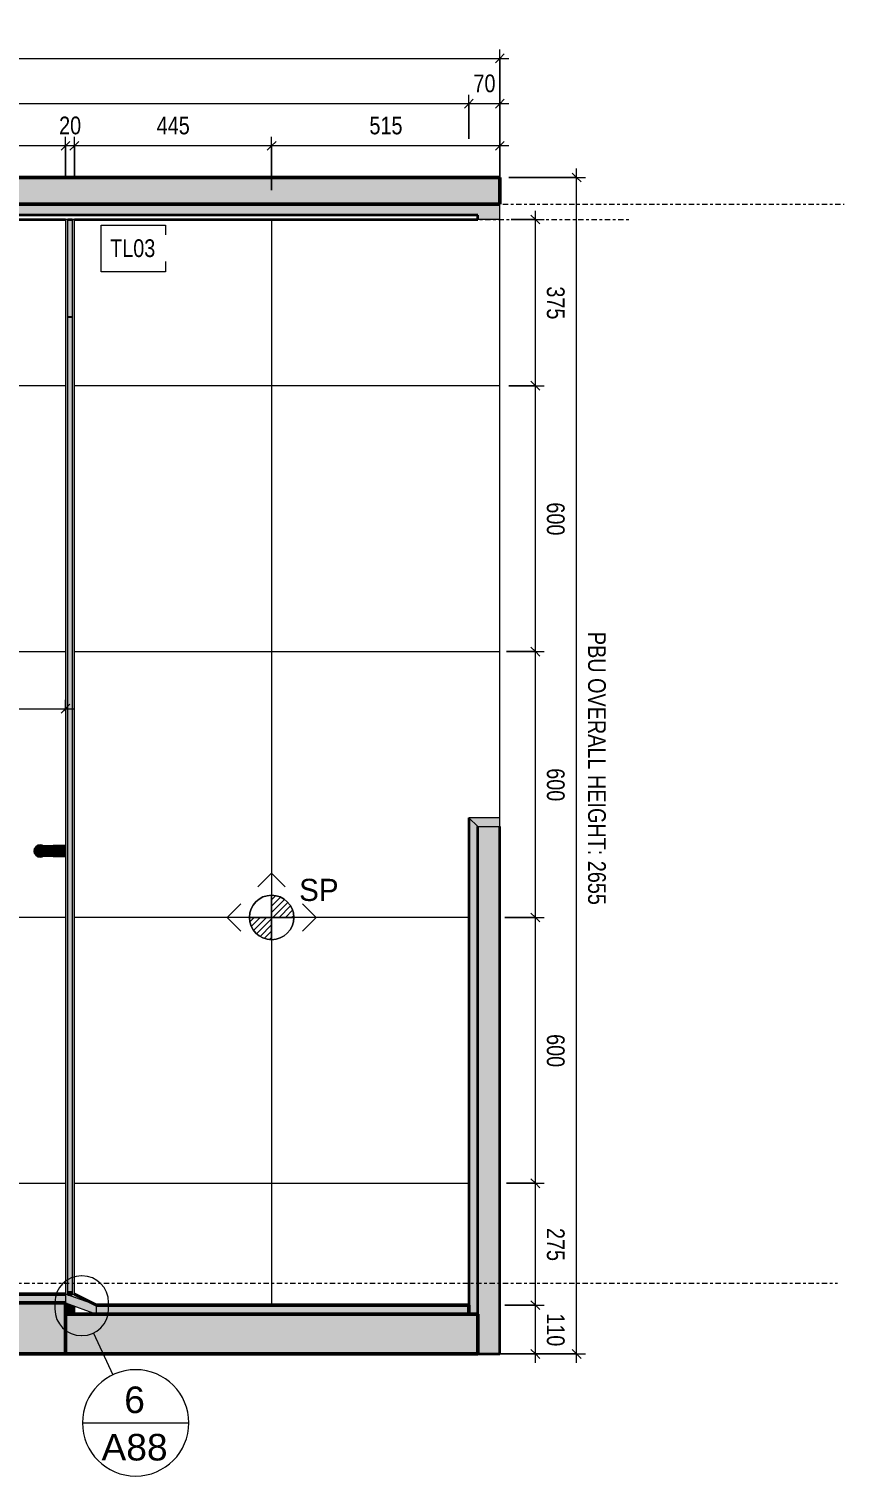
# Model space of a CAD drawing. Header units: millimetres. Extents: x -3813 to 49427, y -492 to 6205.
# Drawn here: x -1063 to 777, y -436 to 2830 of the extents above; entities that cross this region are included whole.
import ezdxf

# ---------------------------------------------------------------- set-up
doc = ezdxf.new("R2010")
doc.units = ezdxf.units.MM
doc.linetypes.add('Centre', pattern=[30, 12, -6, 6, -6])
for name, color, linetype, lineweight in [('A-_ANOT----_A', 7, 'Continuous', 9), ('A-_ANOT----_D', 7, 'Continuous', 9), ('A-_ANOT----_D-20', 7, 'Continuous', 9), ('A-_ANOTSYBL_E', 7, 'Continuous', 9), ('A-_CEIL----_E', 7, 'Continuous', 18), ('A-_DETA----_E', 8, 'Continuous', 18), ('A-_DETA----_ED', 7, 'Continuous', 18), ('A-_DOOR----_E', 7, 'Continuous', 18), ('A-_FLOR----_E', 7, 'Continuous', 18), ('A-_FLORLEVL_E', 7, 'Continuous', 9), ('A-_FLORPATT_E', 7, 'Continuous', 50), ('A-_GENM----_M', 7, 'Continuous', 18), ('A-_WALL----_A', 7, 'Continuous', 9), ('A-_WALL----_E', 1, 'Continuous', 18), ('A-_WALL----_H', 1, 'Continuous', 35)]:
    doc.layers.add(name, color=color, linetype=linetype, lineweight=lineweight)
doc.styles.add('AMGDT', font='AMGDT___.ttf', dxfattribs={"height": 50})
doc.styles.add('Arial_1', font='arial.ttf', dxfattribs={"width": 0.8, "height": 40})
doc.styles.add('Arial_2', font='arial.ttf', dxfattribs={"height": 60})
doc.dimstyles.new('BSS_Diagonal_2_0mm_Arial_Right', dxfattribs={"dimscale": 304.8, "dimtxt": 40.810376, "dimasz": 0.065617, "dimexe": 0.065617, "dimexo": 0.065617, "dimgap": 0.045932, "dimtad": 1, "dimdec": 0, "dimzin": 0, "dimdsep": 46, "dimtxsty": 'Arial_1', "dimblk1": 'OBLIQUE', "dimblk2": 'OBLIQUE', "dimsah": 1, "dimcen": 0.09, "dimdle": 0.065617, "dimazin": 0, "dimtfac": 1, "dimtdec": 4, "dimtix": 1, "dimtmove": 0, "dimatfit": 3, "dimfxl": 1, "dimtvp": 1, "dimtolj": 1, "dimtzin": 0, "dimarcsym": 2})
pattern_1 = [(45, (-1464.525, 0), (-7.07107, 7.07107), [])]

# ---------------------------------------------------------------- blocks, each defined once
blk = doc.blocks.new('BSS_Shower Door Hand Rail - BSS_Shower Door Hand Rail-1428563-ELEVATION A')
at = {"layer": 'A-_GENM----_M'}
for points in [[(-1037.5, 962.5), (-1028.7, 966.2), (-1025, 975), (-1028.7, 983.8), (-1037.5, 987.5), (-1046.3, 983.8), (-1050, 975), (-1046.3, 966.2)], [(-1014.2, 975), (-1007.5, 975), (-1007.5, 987.5), (-1015.4, 987.3), (-1028.2, 987.4), (-1033.3, 987.2), (-1034.6, 987.5), (-1036.8, 987.2), (-1032.1, 986.2), (-1030.8, 985.5), (-1028.7, 983.8), (-1028.4, 983.1), (-1026.7, 981.3), (-1025.4, 978.2), (-1025, 975), (-1015.4, 975)], [(-980, 975), (-980, 987.5), (-1007.5, 987.3), (-1007.5, 975), (-980, 975)], [(-1007.5, 962.5), (-1007.5, 975), (-1025, 975), (-1025.5, 971.7), (-1026.7, 968.8), (-1028.7, 966.2), (-1031.3, 964.2), (-1037.3, 962.6), (-1031.7, 962.6), (-1023.4, 962.5), (-1008.7, 962.6)], [(-1004.4, 962.5), (-980, 962.5), (-980, 975), (-1007.5, 975), (-1007.5, 962.5)]]:
    blk.add_hatch(color=256, dxfattribs=at).paths.add_polyline_path(points)
for p, q in [((-980, 987.5), (-1007.5, 987.5)), ((-1007.5, 962.5), (-980, 962.5))]:
    blk.add_line(p, q, dxfattribs=at)
at = {"layer": 'A-_GENM----_M', "flags": 128}
for points in [[(-1050, 975), (-1050, 975.5), (-1050, 976), (-1049.9, 976.5), (-1049.8, 977), (-1049.8, 977.5), (-1049.6, 978), (-1049.5, 978.5), (-1049.4, 978.9), (-1049.2, 979.4), (-1049, 979.9), (-1048.8, 980.3), (-1048.6, 980.8), (-1048.3, 981.2), (-1048.1, 981.6), (-1047.8, 982.1), (-1047.5, 982.5), (-1047.2, 982.9), (-1046.9, 983.2), (-1046.6, 983.6), (-1046.2, 984), (-1045.8, 984.3), (-1045.5, 984.6), (-1045.1, 984.9), (-1044.7, 985.2), (-1044.3, 985.5), (-1043.8, 985.8), (-1043.4, 986), (-1042.9, 986.3), (-1042.5, 986.5), (-1042, 986.7), (-1041.6, 986.8), (-1041.1, 987), (-1040.6, 987.1), (-1040.1, 987.2), (-1039.6, 987.3), (-1039.1, 987.4), (-1038.6, 987.4), (-1038.1, 987.5), (-1037.6, 987.5), (-1037.5, 987.5)], [(-1037.5, 987.5), (-1037.4, 987.5), (-1037.3, 987.5), (-1037.1, 987.5), (-1036.9, 987.5), (-1036.6, 987.5), (-1036.3, 987.5), (-1036, 987.5), (-1035.6, 987.5), (-1035.1, 987.5), (-1034.6, 987.5), (-1034.1, 987.5), (-1033.5, 987.5), (-1032.9, 987.5), (-1032.3, 987.5), (-1031.6, 987.5), (-1030.8, 987.5), (-1030.1, 987.5), (-1029.2, 987.5), (-1028.4, 987.5), (-1027.5, 987.5), (-1026.6, 987.5), (-1025.7, 987.5), (-1024.7, 987.5), (-1023.7, 987.5), (-1022.7, 987.5), (-1021.6, 987.5), (-1020.6, 987.5), (-1019.5, 987.5), (-1018.4, 987.5), (-1017.2, 987.5), (-1016.1, 987.5), (-1014.9, 987.5), (-1013.8, 987.5), (-1012.6, 987.5), (-1011.4, 987.5), (-1010.2, 987.5), (-1009, 987.5), (-1007.8, 987.5), (-1007.5, 987.5)], [(-1037.5, 962.5), (-1038, 962.5), (-1038.5, 962.5), (-1039, 962.6), (-1039.5, 962.7), (-1040, 962.7), (-1040.5, 962.9), (-1041, 963), (-1041.4, 963.1), (-1041.9, 963.3), (-1042.4, 963.5), (-1042.8, 963.7), (-1043.3, 963.9), (-1043.7, 964.2), (-1044.1, 964.4), (-1044.6, 964.7), (-1045, 965), (-1045.4, 965.3), (-1045.7, 965.6), (-1046.1, 965.9), (-1046.5, 966.3), (-1046.8, 966.7), (-1047.1, 967), (-1047.4, 967.4), (-1047.7, 967.8), (-1048, 968.2), (-1048.3, 968.7), (-1048.5, 969.1), (-1048.8, 969.6), (-1049, 970), (-1049.2, 970.5), (-1049.3, 970.9), (-1049.5, 971.4), (-1049.6, 971.9), (-1049.7, 972.4), (-1049.8, 972.9), (-1049.9, 973.4), (-1049.9, 973.9), (-1050, 974.4), (-1050, 974.9), (-1050, 975)], [(-1007.5, 962.5), (-1008.7, 962.5), (-1009.9, 962.5), (-1011.1, 962.5), (-1012.3, 962.5), (-1013.5, 962.5), (-1014.6, 962.5), (-1015.8, 962.5), (-1016.9, 962.5), (-1018.1, 962.5), (-1019.2, 962.5), (-1020.3, 962.5), (-1021.4, 962.5), (-1022.4, 962.5), (-1023.4, 962.5), (-1024.4, 962.5), (-1025.4, 962.5), (-1026.4, 962.5), (-1027.3, 962.5), (-1028.2, 962.5), (-1029, 962.5), (-1029.8, 962.5), (-1030.6, 962.5), (-1031.4, 962.5), (-1032.1, 962.5), (-1032.7, 962.5), (-1033.4, 962.5), (-1034, 962.5), (-1034.5, 962.5), (-1035, 962.5), (-1035.5, 962.5), (-1035.9, 962.5), (-1036.2, 962.5), (-1036.6, 962.5), (-1036.8, 962.5), (-1037.1, 962.5), (-1037.2, 962.5), (-1037.4, 962.5), (-1037.5, 962.5), (-1037.5, 962.5)]]:
    blk.add_lwpolyline(points, dxfattribs=at)
at = {"layer": 'A-_GENM----_M', "lineweight": 35}
for start, end in [(0, 180), (180, 360)]:
    blk.add_arc((-1037.5, 975), 12.5, start, end, dxfattribs=at)
blk = doc.blocks.new('BSS_Shower Glass Door - 650_2200-1428577-ELEVATION A')
at = {"layer": 'A-_DOOR----_E'}
blk.add_hatch(color=256, dxfattribs=at).paths.add_polyline_path([(-965, -20), (-965, 2180), (-975, 2180), (-975, -20)])
at = {"layer": 'A-_DOOR----_E', "lineweight": 25}
for p, q in [((-965, 2180), (-975, 2180)), ((-975, -20), (-965, -20))]:
    blk.add_line(p, q, dxfattribs=at)
blk = doc.blocks.new('BSS_Tile Setting Out Point - BSS_Tile Setting Out Point-V1-ELEVATION A')
at = {"layer": 'A-_ANOT----_A'}
h = blk.add_hatch(dxfattribs=at)
h.set_pattern_fill('FP_18', color=170, style=0, pattern_type=2)
h.set_pattern_definition(pattern_1)
edge = h.paths.add_edge_path()
edge.add_line((-515, 825), (-515, 875.164994))
edge.add_arc((-515, 825), 50.164994, 0, 90, ccw=False)
edge.add_line((-464.835006, 825), (-515, 825))
h = blk.add_hatch(dxfattribs=at)
h.set_pattern_fill('FP_18', color=170, style=0, pattern_type=2)
h.set_pattern_definition(pattern_1)
edge = h.paths.add_edge_path()
edge.add_line((-515, 825), (-515, 774.835006))
edge.add_arc((-515, 825), 50.164994, 180, 270, ccw=False)
edge.add_line((-565.164994, 825), (-515, 825))
at = {"layer": 'A-_ANOT----_A', "color": 170}
for p, q in [((-545.918747, 894.38179), (-515, 925.300537)), ((-484.081253, 894.38179), (-515, 925.300537)), ((-584.38179, 855.918747), (-615.300537, 825)), ((-515, 875.164994), (-515, 825)), ((-515, 825), (-515, 875.164994)), ((-445.61821, 855.918747), (-414.699463, 825)), ((-584.38179, 794.081253), (-615.300537, 825)), ((-515, 825), (-565.164994, 825)), ((-565.164994, 825), (-515, 825)), ((-515, 774.835006), (-515, 825)), ((-515, 825), (-464.835006, 825)), ((-515, 825), (-515, 774.835006)), ((-464.835006, 825), (-515, 825)), ((-445.61821, 794.081253), (-414.699463, 825))]:
    blk.add_line(p, q, dxfattribs=at)
blk.add_circle((-515, 825), 50.164994, dxfattribs=at)
for start, end in [(90, 180), (0, 90), (180, 270), (270, 360)]:
    blk.add_arc((-515, 825), 50.164994, start, end, dxfattribs=at)
at = {"layer": 'A-_ANOT----_A', "color": 5, "insert": (-452.90249, 912.171012), "char_height": 50, "width": 120.253125, "attachment_point": 1, "style": 'AMGDT'}
blk.add_mtext('SP', dxfattribs=at)
blk = doc.blocks.new('DIMBLOCK1-ELEVATION A')
at = {"layer": 'A-_ANOT----_D-20'}
for p, q in [((-515, 2466.323162), (-515, 2586.413469)), ((0, 2515), (0, 2586.413469)), ((20, 2566.413469), (-515, 2566.413469)), ((-515, 2566.413469), (-515, 2466.323162)), ((0, 2566.413469), (0, 2515))]:
    blk.add_line(p, q, dxfattribs=at)
at = {"layer": 'A-_ANOT----_D-20', "lineweight": 18}
for p, q in [((-515, 2566.413469), (-525, 2556.413469)), ((-515, 2566.413469), (-505, 2576.413469)), ((0, 2566.413469), (-10, 2556.413469)), ((0, 2566.413469), (10, 2576.413469))]:
    blk.add_line(p, q, dxfattribs=at)
at = {"layer": 'A-_ANOT----_D-20', "color": 0, "insert": (-294.229338, 2632.342655), "char_height": 40, "width": 88.150412, "attachment_point": 1, "line_spacing_factor": 0.941778, "style": 'Arial_1'}
blk.add_mtext('515', dxfattribs=at)
blk = doc.blocks.new('_Oblique')
at = {"color": 0, "linetype": 'ByBlock', "lineweight": -2}
blk.add_line((-0.5, -0.5), (0.5, 0.5), dxfattribs=at)
blk = doc.blocks.new('DIMBLOCK2-ELEVATION A')
at = {"layer": 'A-_ANOT----_D-20'}
for p, q in [((-959.999043, 2499.750815), (-959.999043, 2586.413469)), ((-515, 2466.323162), (-515, 2586.413469)), ((-515, 2566.413469), (-959.999043, 2566.413469)), ((-959.999043, 2566.413469), (-959.999043, 2499.750815)), ((-515, 2566.413469), (-515, 2466.323162))]:
    blk.add_line(p, q, dxfattribs=at)
at = {"layer": 'A-_ANOT----_D-20', "lineweight": 18}
for p, q in [((-959.999043, 2566.413469), (-969.999043, 2556.413469)), ((-959.999043, 2566.413469), (-949.999043, 2576.413469)), ((-515, 2566.413469), (-525, 2556.413469)), ((-515, 2566.413469), (-505, 2576.413469))]:
    blk.add_line(p, q, dxfattribs=at)
at = {"layer": 'A-_ANOT----_D-20', "color": 0, "insert": (-774.22886, 2632.342655), "char_height": 40, "width": 88.150412, "attachment_point": 1, "line_spacing_factor": 0.941778, "style": 'Arial_1'}
blk.add_mtext('445', dxfattribs=at)
blk = doc.blocks.new('DIMBLOCK3-ELEVATION A')
at = {"layer": 'A-_ANOT----_D-20'}
for p, q in [((-980.000957, 2499.750815), (-980.000957, 2586.413469)), ((-959.999043, 2499.750815), (-959.999043, 2586.413469)), ((-959.999043, 2566.413469), (-980.000957, 2566.413469)), ((-980.000957, 2566.413469), (-980.000957, 2499.750815)), ((-959.999043, 2566.413469), (-959.999043, 2499.750815))]:
    blk.add_line(p, q, dxfattribs=at)
at = {"layer": 'A-_ANOT----_D-20', "lineweight": 18}
for p, q in [((-980.000957, 2566.413469), (-990.000957, 2556.413469)), ((-980.000957, 2566.413469), (-970.000957, 2576.413469)), ((-959.999043, 2566.413469), (-969.999043, 2556.413469)), ((-959.999043, 2566.413469), (-949.999043, 2576.413469))]:
    blk.add_line(p, q, dxfattribs=at)
at = {"layer": 'A-_ANOT----_D-20', "color": 0, "insert": (-994.486226, 2632.342655), "char_height": 40, "width": 58.766941, "attachment_point": 1, "line_spacing_factor": 0.941778, "style": 'Arial_1'}
blk.add_mtext('20', dxfattribs=at)
blk = doc.blocks.new('DIMBLOCK4-ELEVATION A')
at = {"layer": 'A-_ANOT----_D-20'}
for p, q in [((-1480.000957, 2481.628457), (-1480.000957, 2586.413469)), ((-980.000957, 2499.750815), (-980.000957, 2586.413469)), ((-980.000957, 2566.413469), (-1480.000957, 2566.413469)), ((-1480.000957, 2566.413469), (-1480.000957, 2481.628457)), ((-980.000957, 2566.413469), (-980.000957, 2499.750815))]:
    blk.add_line(p, q, dxfattribs=at)
at = {"layer": 'A-_ANOT----_D-20', "lineweight": 18}
for p, q in [((-1480.000957, 2566.413469), (-1490.000957, 2556.413469)), ((-1480.000957, 2566.413469), (-1470.000957, 2576.413469)), ((-980.000957, 2566.413469), (-990.000957, 2556.413469)), ((-980.000957, 2566.413469), (-970.000957, 2576.413469))]:
    blk.add_line(p, q, dxfattribs=at)
at = {"layer": 'A-_ANOT----_D-20', "color": 0, "insert": (-1266.730295, 2632.342655), "char_height": 40, "width": 88.150412, "attachment_point": 1, "line_spacing_factor": 0.941778, "style": 'Arial_1'}
blk.add_mtext('500', dxfattribs=at)
blk = doc.blocks.new('DIMBLOCK9-ELEVATION A')
at = {"layer": 'A-_ANOT----_D-20'}
for p, q in [((-1390.000478, 1220), (-1390.000478, 1316.090057)), ((-980.000957, 1290.232192), (-980.000957, 1316.090057)), ((-1390.000478, 1296.090057), (-960.000957, 1296.090057)), ((-1390.000478, 1296.090057), (-1390.000478, 1220)), ((-980.000957, 1296.090057), (-980.000957, 1290.232192))]:
    blk.add_line(p, q, dxfattribs=at)
at = {"layer": 'A-_ANOT----_D-20', "lineweight": 18}
for p, q in [((-1390.000478, 1296.090057), (-1400.000478, 1286.090057)), ((-1390.000478, 1296.090057), (-1380.000478, 1306.090057)), ((-980.000957, 1296.090057), (-990.000957, 1286.090057)), ((-980.000957, 1296.090057), (-970.000957, 1306.090057))]:
    blk.add_line(p, q, dxfattribs=at)
at = {"layer": 'A-_ANOT----_D-20', "color": 0, "insert": (-1221.730056, 1362.019244), "char_height": 40, "width": 88.150412, "attachment_point": 1, "line_spacing_factor": 0.941778, "style": 'Arial_1'}
blk.add_mtext('410', dxfattribs=at)
blk = doc.blocks.new('DIMBLOCK10-ELEVATION A')
at = {"layer": 'A-_ANOT----_D-20'}
for p, q in [((-70, 2581.894258), (-70, 2681.378486)), ((0, 2516.628457), (0, 2681.378486)), ((20, 2661.378486), (-70, 2661.378486)), ((-70, 2661.378486), (-70, 2581.894258)), ((0, 2661.378486), (0, 2516.628457))]:
    blk.add_line(p, q, dxfattribs=at)
at = {"layer": 'A-_ANOT----_D-20', "lineweight": 18}
for p, q in [((-70, 2661.378486), (-80, 2651.378486)), ((-70, 2661.378486), (-60, 2671.378486)), ((0, 2661.378486), (-10, 2651.378486)), ((0, 2661.378486), (10, 2671.378486))]:
    blk.add_line(p, q, dxfattribs=at)
at = {"layer": 'A-_ANOT----_D-20', "color": 0, "insert": (-59.486226, 2727.307673), "char_height": 40, "width": 58.766941, "attachment_point": 1, "line_spacing_factor": 0.941778, "style": 'Arial_1'}
blk.add_mtext('70', dxfattribs=at)
blk = doc.blocks.new('DIMBLOCK11-ELEVATION A')
at = {"layer": 'A-_ANOT----_D-20'}
for p, q in [((-2830, 2572.147167), (-2830, 2681.378486)), ((-70, 2581.894258), (-70, 2681.378486)), ((-70, 2661.378486), (-2830, 2661.378486)), ((-2830, 2661.378486), (-2830, 2572.147167)), ((-70, 2661.378486), (-70, 2581.894258))]:
    blk.add_line(p, q, dxfattribs=at)
at = {"layer": 'A-_ANOT----_D-20', "lineweight": 18}
for p, q in [((-2830, 2661.378486), (-2840, 2651.378486)), ((-2830, 2661.378486), (-2820, 2671.378486)), ((-70, 2661.378486), (-80, 2651.378486)), ((-70, 2661.378486), (-60, 2671.378486))]:
    blk.add_line(p, q, dxfattribs=at)
at = {"layer": 'A-_ANOT----_D-20', "color": 0, "insert": (-1619.206097, 2727.307673), "char_height": 40, "width": 406.094634, "attachment_point": 1, "line_spacing_factor": 0.941778, "style": 'Arial_1'}
blk.add_mtext('INTERNAL: 2760', dxfattribs=at)
blk = doc.blocks.new('DIMBLOCK13-ELEVATION A')
at = {"layer": 'A-_ANOT----_D-20'}
for p, q in [((-2900, 2516.628457), (-2900, 2783.622822)), ((0, 2493.600043), (0, 2783.622822)), ((-2920, 2763.622822), (20, 2763.622822)), ((-2900, 2763.622822), (-2900, 2516.628457)), ((0, 2763.622822), (0, 2493.600043))]:
    blk.add_line(p, q, dxfattribs=at)
at = {"layer": 'A-_ANOT----_D-20', "lineweight": 18}
for p, q in [((-2900, 2763.622822), (-2910, 2753.622822)), ((-2900, 2763.622822), (-2890, 2773.622822)), ((0, 2763.622822), (-10, 2753.622822)), ((0, 2763.622822), (10, 2773.622822))]:
    blk.add_line(p, q, dxfattribs=at)
at = {"layer": 'A-_ANOT----_D-20', "color": 0, "insert": (-1627.054247, 2829.552008), "char_height": 40, "width": 424.930192, "attachment_point": 1, "line_spacing_factor": 0.941778, "style": 'Arial_1'}
blk.add_mtext('EXTERNAL: 2900', dxfattribs=at)
blk = doc.blocks.new('DIMBLOCK23-ELEVATION A')
at = {"layer": 'A-_ANOT----_D-20'}
for p, q in [((11.628457, -50), (100.247646, -50)), ((80.247646, -50), (11.628457, -50)), ((80.247646, -180), (80.247646, -50)), ((8.600043, -160), (100.247646, -160)), ((80.247646, -160), (8.600043, -160))]:
    blk.add_line(p, q, dxfattribs=at)
at = {"layer": 'A-_ANOT----_D-20', "lineweight": 18}
for p, q in [((80.247646, -50), (70.247646, -40)), ((80.247646, -50), (90.247646, -60)), ((80.247646, -160), (70.247646, -150)), ((80.247646, -160), (90.247646, -170))]:
    blk.add_line(p, q, dxfattribs=at)
at = {"layer": 'A-_ANOT----_D-20', "color": 0, "insert": (146.176833, -68.270662), "char_height": 40, "width": 88.150412, "attachment_point": 1, "rotation": 270, "line_spacing_factor": 0.941778, "style": 'Arial_1'}
blk.add_mtext('110', dxfattribs=at)
blk = doc.blocks.new('DIMBLOCK24-ELEVATION A')
at = {"layer": 'A-_ANOT----_D-20', "lineweight": 18}
for p, q in [((80.247646, 225), (70.247646, 235)), ((80.247646, 225), (90.247646, 215)), ((80.247646, -50), (70.247646, -40)), ((80.247646, -50), (90.247646, -60))]:
    blk.add_line(p, q, dxfattribs=at)
at = {"layer": 'A-_ANOT----_D-20'}
for p, q in [((15.24, 225), (100.247646, 225)), ((80.247646, 225), (15.24, 225)), ((80.247646, -50), (80.247646, 225)), ((11.628457, -50), (100.247646, -50)), ((80.247646, -50), (11.628457, -50))]:
    blk.add_line(p, q, dxfattribs=at)
at = {"layer": 'A-_ANOT----_D-20', "color": 0, "insert": (146.176833, 124.229338), "char_height": 40, "width": 88.150412, "attachment_point": 1, "rotation": 270, "line_spacing_factor": 0.941778, "style": 'Arial_1'}
blk.add_mtext('275', dxfattribs=at)
blk = doc.blocks.new('DIMBLOCK25-ELEVATION A')
at = {"layer": 'A-_ANOT----_D-20'}
for p, q in [((11.628457, 825), (100.247646, 825)), ((80.247646, 825), (11.628457, 825)), ((80.247646, 225), (80.247646, 825)), ((15.24, 225), (100.247646, 225)), ((80.247646, 225), (15.24, 225))]:
    blk.add_line(p, q, dxfattribs=at)
at = {"layer": 'A-_ANOT----_D-20', "lineweight": 18}
for p, q in [((80.247646, 825), (70.247646, 835)), ((80.247646, 825), (90.247646, 815)), ((80.247646, 225), (70.247646, 235)), ((80.247646, 225), (90.247646, 215))]:
    blk.add_line(p, q, dxfattribs=at)
at = {"layer": 'A-_ANOT----_D-20', "color": 0, "insert": (146.176833, 561.729338), "char_height": 40, "width": 88.150412, "attachment_point": 1, "rotation": 270, "line_spacing_factor": 0.941778, "style": 'Arial_1'}
blk.add_mtext('600', dxfattribs=at)
blk = doc.blocks.new('DIMBLOCK26-ELEVATION A')
at = {"layer": 'A-_ANOT----_D-20'}
for p, q in [((15.24, 1425), (100.247646, 1425)), ((80.247646, 1425), (15.24, 1425)), ((80.247646, 825), (80.247646, 1425)), ((11.628457, 825), (100.247646, 825)), ((80.247646, 825), (11.628457, 825))]:
    blk.add_line(p, q, dxfattribs=at)
at = {"layer": 'A-_ANOT----_D-20', "lineweight": 18}
for p, q in [((80.247646, 1425), (70.247646, 1435)), ((80.247646, 1425), (90.247646, 1415)), ((80.247646, 825), (70.247646, 835)), ((80.247646, 825), (90.247646, 815))]:
    blk.add_line(p, q, dxfattribs=at)
at = {"layer": 'A-_ANOT----_D-20', "color": 0, "insert": (146.176833, 1161.729338), "char_height": 40, "width": 88.150412, "attachment_point": 1, "rotation": 270, "line_spacing_factor": 0.941778, "style": 'Arial_1'}
blk.add_mtext('600', dxfattribs=at)
blk = doc.blocks.new('DIMBLOCK27-ELEVATION A')
at = {"layer": 'A-_ANOT----_D-20'}
for p, q in [((20, 2025), (100.247646, 2025)), ((80.247646, 2025), (20, 2025)), ((80.247646, 1425), (80.247646, 2025)), ((15.24, 1425), (100.247646, 1425)), ((80.247646, 1425), (15.24, 1425))]:
    blk.add_line(p, q, dxfattribs=at)
at = {"layer": 'A-_ANOT----_D-20', "lineweight": 18}
for p, q in [((80.247646, 2025), (70.247646, 2035)), ((80.247646, 2025), (90.247646, 2015)), ((80.247646, 1425), (70.247646, 1435)), ((80.247646, 1425), (90.247646, 1415))]:
    blk.add_line(p, q, dxfattribs=at)
at = {"layer": 'A-_ANOT----_D-20', "color": 0, "insert": (146.176833, 1761.729338), "char_height": 40, "width": 88.150412, "attachment_point": 1, "rotation": 270, "line_spacing_factor": 0.941778, "style": 'Arial_1'}
blk.add_mtext('600', dxfattribs=at)
blk = doc.blocks.new('DIMBLOCK28-ELEVATION A')
at = {"layer": 'A-_ANOT----_D-20'}
for p, q in [((80.247646, 2025), (80.247646, 2420)), ((25.24, 2400), (100.247646, 2400)), ((80.247646, 2400), (25.24, 2400)), ((20, 2025), (100.247646, 2025)), ((80.247646, 2025), (20, 2025))]:
    blk.add_line(p, q, dxfattribs=at)
at = {"layer": 'A-_ANOT----_D-20', "lineweight": 18}
for p, q in [((80.247646, 2400), (70.247646, 2410)), ((80.247646, 2400), (90.247646, 2390)), ((80.247646, 2025), (70.247646, 2035)), ((80.247646, 2025), (90.247646, 2015))]:
    blk.add_line(p, q, dxfattribs=at)
at = {"layer": 'A-_ANOT----_D-20', "color": 0, "insert": (146.176833, 2249.229338), "char_height": 40, "width": 88.150412, "attachment_point": 1, "rotation": 270, "line_spacing_factor": 0.941778, "style": 'Arial_1'}
blk.add_mtext('375', dxfattribs=at)
blk = doc.blocks.new('DIMBLOCK29-ELEVATION A')
at = {"layer": 'A-_ANOT----_D-20'}
for p, q in [((173.20283, -180), (173.20283, 2515)), ((20, 2495), (193.20283, 2495)), ((173.20283, 2495), (20, 2495)), ((-30, -160), (193.20283, -160)), ((173.20283, -160), (-30, -160))]:
    blk.add_line(p, q, dxfattribs=at)
at = {"layer": 'A-_ANOT----_D-20', "lineweight": 18}
for p, q in [((173.20283, 2495), (163.20283, 2505)), ((173.20283, 2495), (183.20283, 2485)), ((173.20283, -160), (163.20283, -150)), ((173.20283, -160), (183.20283, -170))]:
    blk.add_line(p, q, dxfattribs=at)
at = {"layer": 'A-_ANOT----_D-20', "color": 0, "insert": (239.132017, 1469.496782), "char_height": 40, "width": 724.792278, "attachment_point": 1, "rotation": 270, "line_spacing_factor": 0.941778, "style": 'Arial_1'}
blk.add_mtext('PBU OVERALL HEIGHT: 2655', dxfattribs=at)
blk = doc.blocks.new('Drafting View - Callout Head - Circle-1141-ELEVATION A')
at = {"layer": 'A-_ANOTSYBL_E'}
blk.add_line((-941.756338, -315.63183), (-701.756338, -315.63183), dxfattribs=at)
for start, end in [(360, 180), (180, 360)]:
    blk.add_arc((-821.756338, -315.63183), 120, start, end, dxfattribs=at)

msp = doc.modelspace()

# ---------------------------------------------------------------- hatches: boundary and pattern name
at = {"layer": 'A-_DETA----_ED'}
h = msp.add_hatch(color=5, dxfattribs=at)
h.paths.add_polyline_path([(-980, -25), (-975, -25), (-975, 2400), (-980, 2400), (-980, -20)])
h.paths.add_polyline_path([(-965, -25), (-960, -25), (-960, 2400), (-965, 2400), (-965, -20)])
for points in [[(-50, 1030), (0, 1030), (0, 1050), (-70, 1050)], [(-910, -70), (-910, -50), (-980, -25), (-980, -45), (-948.9, -56.1)]]:
    msp.add_hatch(color=9, dxfattribs=at).paths.add_polyline_path(points)
at = {"layer": 'A-_FLOR----_E'}
msp.add_hatch(color=256, dxfattribs=at).paths.add_polyline_path([(-965, -70), (-960, -70), (-960, -52.1), (-980, -45), (-980, -70), (-975, -70)])
at = {"layer": 'A-_FLORPATT_E', "lineweight": 18}
h = msp.add_hatch(color=256, dxfattribs=at)
h.paths.add_polyline_path([(-980, 2435), (0, 2435), (0, 2495), (-1270, 2495), (-1270, 2435)])
h.paths.add_polyline_path([(-2850, 2435), (-2470, 2435), (-2470, 2495), (-2900, 2495), (-2900, 2435)])
for points in [[(-980, -45), (-980, -25), (-2830, -25), (-2830, -45), (-1400.9, -45)], [(-910, -50), (-960, -25), (-980, -25), (-924, -45)], [(-1400.9, -160), (-980, -160), (-980, -45), (-2850, -45), (-2850, -160), (-2246.8, -160)], [(-70, -70), (-70, -50), (-910, -50), (-910, -70), (-555, -70)], [(-70, -160), (-50, -160), (-50, -70), (-980, -70), (-980, -160), (-555, -160)]]:
    msp.add_hatch(color=256, dxfattribs=at).paths.add_polyline_path(points)
at = {"layer": 'A-_WALL----_E'}
h = msp.add_hatch(color=256, dxfattribs=at)
h.paths.add_polyline_path([(-960, -25), (-960, -25), (-960, -20)])
h.paths.add_polyline_path([(-980, -25), (-980, -25), (-980, 458.7)])
h.paths.add_polyline_path([(-538, 2410), (-50, 2410), (-50, 2435), (-1909.8, 2435), (-1909.8, 2415), (-1864.8, 2415), (-1864.8, 2410), (-539.5, 2410)])
h.paths.add_polyline_path([(-2524.8, 2410), (-2524.8, 2415), (-2480, 2415), (-2480, 2435), (-2850, 2435), (-2850, 2410), (-2669.7, 2410)])
msp.add_hatch(color=256, dxfattribs=at).paths.add_polyline_path([(0, 2400), (0, 2435), (-50, 2435), (-50, 2400)])
h = msp.add_hatch(color=256, dxfattribs=at)
h.paths.add_polyline_path([(-975, -25), (-965, -25), (-965, -20), (-975, -20)])
h.paths.add_polyline_path([(-965, 2180), (-965, 2400), (-975, 2400), (-975, 2180)])
at = {"layer": 'A-_WALL----_H', "lineweight": 18}
h = msp.add_hatch(dxfattribs=at)
h.set_pattern_fill('FP_1', color=256, style=0, pattern_type=2)
h.set_pattern_definition([(0, (-880, 225), (0, 600), []), (90, (-880, 225), (-600, 4e-14), [])])
h.paths.add_polyline_path([(-1400.9, -25), (-980, -25), (-980, 962.5), (-1008.7, 962.6), (-1010.7, 962.8), (-1025, 962.5), (-1037.7, 962.6), (-1046.3, 966.2), (-1050, 975), (-1046.3, 983.8), (-1037.3, 987.4), (-1034.4, 987.5), (-1033.3, 987.2), (-1020.8, 987.5), (-1010.7, 987.3), (-1004.4, 987.5), (-980, 987.5), (-980, 2400), (-1800, 2400), (-1800, 0), (-1750, 0), (-1750, -25)])
h.paths.add_polyline_path([(-2829.4, 0), (-2800, 0), (-2800, 2400), (-2830, 2400), (-2830, 0)])
h.paths.add_polyline_path([(-1036.9, 962.8), (-1030.8, 964.5), (-1028.7, 966.2), (-1035.9, 963.2)])
h.paths.add_polyline_path([(-1025, 975), (-1025.7, 978.9), (-1026.8, 981.4), (-1028.2, 982.8), (-1025.2, 975.4)])
h.paths.add_polyline_path([(-1028.7, 966.2), (-1026.7, 968.8), (-1025.4, 971.9), (-1025.1, 974.7), (-1028.6, 966.4)])
h.paths.add_polyline_path([(-1029.2, 984.1), (-1030.8, 985.5), (-1032.1, 986.2), (-1033.3, 986.6), (-1036.6, 987.1), (-1030.8, 984.7)])
h.paths.add_polyline_path([(-1680, 1150), (-1687.1, 1151.1), (-1692.8, 1153.6), (-1697.7, 1157.3), (-1701.7, 1162.5), (-1704.1, 1168.5), (-1705, 1175), (-1704.1, 1181.5), (-1701.7, 1187.5), (-1697.7, 1192.7), (-1692.5, 1196.7), (-1686.5, 1199.1), (-1680, 1200), (-1673.5, 1199.1), (-1667.5, 1196.7), (-1662.3, 1192.7), (-1658.3, 1187.5), (-1657.3, 1185), (-1122.7, 1185), (-1121.7, 1187.5), (-1117.7, 1192.7), (-1112.5, 1196.7), (-1106.5, 1199.1), (-1100, 1200), (-1092.9, 1198.9), (-1087.5, 1196.7), (-1082.3, 1192.7), (-1078.3, 1187.5), (-1075.9, 1181.5), (-1075, 1175), (-1075.9, 1168.5), (-1078.3, 1162.5), (-1082.3, 1157.3), (-1087.5, 1153.3), (-1093.5, 1150.9), (-1100, 1150), (-1106.5, 1150.9), (-1112.5, 1153.3), (-1117.7, 1157.3), (-1121.7, 1162.5), (-1122.7, 1165), (-1657.3, 1165), (-1658.3, 1162.5), (-1662.3, 1157.3), (-1667.5, 1153.3), (-1673.5, 1150.9)])
h = msp.add_hatch(dxfattribs=at)
h.set_pattern_fill('FP_2', color=256, style=0, pattern_type=2)
h.set_pattern_definition([(0, (-1115, 225), (0, 600), []), (90, (-1115, 225), (-600, 4e-14), [])])
h.paths.add_polyline_path([(-960, -70), (-910, -70), (-960, -52.1)])
h.paths.add_polyline_path([(-70, -50), (-70, 1050), (0, 1050), (0, 2400), (-960, 2400), (-960, -25), (-910, -50), (-555, -50)])
for points in [[(-50, -70), (-50, 1030), (-70, 1050), (-70, -70)], [(-50, -160), (0, -160), (0, 1030), (-50, 1030)]]:
    msp.add_hatch(color=256, dxfattribs=at).paths.add_polyline_path(points)

# ---------------------------------------------------------------- linework, layer by layer
at = {"layer": 'A-_ANOTSYBL_E'}
for p, q in [((-942.8, 16.1), (-944.1, 16.1)), ((-1004.1, -43.9), (-1004.1, -58.6)), ((-882.8, -58.6), (-882.8, -43.9)), ((-944.1, -118.6), (-942.8, -118.6)), ((-917.2, -112.9), (-872.9, -207.1))]:
    msp.add_line(p, q, dxfattribs=at)
for centre, start, end in [((-944.1, -43.9), 90, 180), ((-942.8, -43.9), 0, 90), ((-944.1, -58.6), 180, 270), ((-942.8, -58.6), 270, 0)]:
    msp.add_arc(centre, 60, start, end, dxfattribs=at)
at = {"layer": 'A-_CEIL----_E', "lineweight": 35}
for p, q in [((-50, 2410), (-1970, 2410)), ((-1970, 2400), (-980, 2400)), ((-975, 2400), (-965, 2400)), ((-960, 2400), (-50, 2400)), ((-50, 2400), (-50, 2410))]:
    msp.add_line(p, q, dxfattribs=at)
at = {"layer": 'A-_DETA----_E'}
for p, q in [((-975, 2400), (-980, 2400)), ((-980, 2400), (-980, -25)), ((-975, -25), (-975, 2400)), ((-960, 2400), (-965, 2400)), ((-965, 2400), (-965, -25)), ((-960, -25), (-960, 2400)), ((0, 1050), (-70, 1050)), ((-70, 1050), (-50, 1030)), ((0, 1030), (0, 1050)), ((-50, 1030), (0, 1030)), ((-980, -25), (-975, -25)), ((-910, -50), (-980, -25)), ((-980, -25), (-980, -45)), ((-965, -25), (-960, -25)), ((-980, -45), (-910, -70)), ((-910, -70), (-910, -50))]:
    msp.add_line(p, q, dxfattribs=at)
at = {"layer": 'A-_FLOR----_E', "lineweight": 50}
for p, q in [((0, 2495), (-1270, 2495)), ((0, 2435), (0, 2495)), ((-1270, 2435), (0, 2435)), ((-980, -25), (-2830, -25)), ((-965, -25), (-975, -25)), ((-910, -50), (-960, -25)), ((-980, -45), (-2850, -45)), ((-980, -160), (-980, -45)), ((-70, -50), (-910, -50)), ((-70, -70), (-70, -50)), ((-50, -70), (-980, -70)), ((-980, -70), (-980, -160)), ((-50, -160), (-50, -70)), ((-2850, -160), (-50, -160))]:
    msp.add_line(p, q, dxfattribs=at)
at = {"layer": 'A-_FLOR----_E'}
msp.add_line((-960, -52.1), (-960, -70), dxfattribs=at)
at = {"layer": 'A-_FLORLEVL_E', "linetype": 'Centre'}
for p, q in [((-3743.4, 2435), (776.7, 2435)), ((-3813.1, 2400), (296.9, 2400)), ((-3743.4, 0), (761.6, 0))]:
    msp.add_line(p, q, dxfattribs=at)
at = {"layer": 'A-_WALL----_A', "flags": 128}
msp.add_lwpolyline([(-899.3, 2387), (-754.5, 2387), (-754.5, 2282.2), (-899.3, 2282.2)], close=True, dxfattribs=at)
at = {"layer": 'A-_WALL----_E'}
for p, q in [((0, 1050), (0, 2435)), ((0, 2400), (-50, 2400))]:
    msp.add_line(p, q, dxfattribs=at)
at = {"layer": 'A-_WALL----_E', "lineweight": 35}
for p, q in [((-70, 1050), (-70, -50)), ((-50, -70), (-50, 1030)), ((0, -160), (0, 1030)), ((-50, -160), (-50, -160)), ((-50, -160), (0, -160))]:
    msp.add_line(p, q, dxfattribs=at)

# ---------------------------------------------------------------- block references
at = {"layer": 'A-_ANOT----_A', "color": 170}
msp.add_blockref('BSS_Tile Setting Out Point - BSS_Tile Setting Out Point-V1-ELEVATION A', (0, 0), dxfattribs=at)
at = {"layer": 'A-_ANOTSYBL_E'}
msp.add_blockref('Drafting View - Callout Head - Circle-1141-ELEVATION A', (0, 0), dxfattribs=at)
at = {"layer": 'A-_DOOR----_E'}
msp.add_blockref('BSS_Shower Glass Door - 650_2200-1428577-ELEVATION A', (0, 0), dxfattribs=at)
at = {"layer": 'A-_GENM----_M'}
msp.add_blockref('BSS_Shower Door Hand Rail - BSS_Shower Door Hand Rail-1428563-ELEVATION A', (0, 0), dxfattribs=at)

# ---------------------------------------------------------------- texts
at = {"layer": 'A-_ANOTSYBL_E', "char_height": 60, "attachment_point": 1, "style": 'Arial_2'}
for s, insert, width in [('6', (-847.5, -233.5), 57.721), ('A88', (-898.8, -340.5), 184.388)]:
    msp.add_mtext(s, dxfattribs=dict(at, insert=insert, width=width))

# ---------------------------------------------------------------- dimensions: what is measured, and where the dimension line sits
at = {"layer": 'A-_ANOT----_D'}
for base, p1, p2, override, picture, middle in [((0, 2763.6), (-2900, 2496.6), (0, 2473.6), {"dimpost": 'EXTERNAL:<>', "dimfxl": 2900.091431}, 'DIMBLOCK13-ELEVATION A', (-1450, 2798)), ((-2830, 2661.4), (-70, 2561.9), (-2830, 2552.1), {"dimpost": 'INTERNAL:<>', "dimfxl": 2760.017211}, 'DIMBLOCK11-ELEVATION A', (-1450, 2695.8)), ((-70, 2661.4), (0, 2496.6), (-70, 2561.9), {"dimpost": '<>', "dimfxl": 95.705929}, 'DIMBLOCK10-ELEVATION A', (-35, 2695.8)), ((-1480, 2566.4), (-980, 2479.8), (-1480, 2461.6), {"dimpost": '<>', "dimfxl": 500.328312}, 'DIMBLOCK4-ELEVATION A', (-1230, 2600.8)), ((-980, 2566.4), (-960, 2479.8), (-980, 2479.8), {"dimpost": '<>', "dimfxl": 20.001913}, 'DIMBLOCK3-ELEVATION A', (-970, 2600.8)), ((-960, 2566.4), (-515, 2446.3), (-960, 2479.8), {"dimpost": '<>', "dimfxl": 446.252794}, 'DIMBLOCK2-ELEVATION A', (-737.5, 2600.8)), ((-515, 2566.4), (0, 2495), (-515, 2446.3), {"dimpost": '<>', "dimfxl": 517.295307}, 'DIMBLOCK1-ELEVATION A', (-257.5, 2600.8)), ((-980, 1296.1), (-1390, 1200), (-980, 1310.2), {"dimpost": '<>', "dimfxl": 424.559471}, 'DIMBLOCK9-ELEVATION A', (-1185, 1330.5))]:
    dim = msp.add_linear_dim(base=base, p1=p1, p2=p2, dimstyle='BSS_Diagonal_2_0mm_Arial_Right', override=override, dxfattribs=at)
    dim.commit()
    dim.dimension.update_dxf_attribs({"geometry": picture, "text_midpoint": middle})
for base, p1, p2, override, picture, middle in [((173.2, 2495), (-50, -160), (0, 2495), {"dimtad": 4, "dimpost": 'PBU OVERALL HEIGHT:<>', "dimfxl": 2655.470768}, 'DIMBLOCK29-ELEVATION A', (207.9, 1167.5)), ((80.2, 2400), (0, 2025), (5.2, 2400), {"dimtad": 4, "dimpost": '<>', "dimfxl": 375.036608}, 'DIMBLOCK28-ELEVATION A', (114.7, 2212.5)), ((80.2, 2025), (-4.8, 1425), (0, 2025), {"dimtad": 4, "dimpost": '<>', "dimfxl": 600.018881}, 'DIMBLOCK27-ELEVATION A', (114.7, 1725)), ((80.2, 1425), (-8.4, 825), (-4.8, 1425), {"dimtad": 4, "dimpost": '<>', "dimfxl": 600.010869}, 'DIMBLOCK26-ELEVATION A', (114.7, 1125)), ((80.2, 825), (-4.8, 225), (-8.4, 825), {"dimtad": 4, "dimpost": '<>', "dimfxl": 600.010869}, 'DIMBLOCK25-ELEVATION A', (114.7, 525)), ((80.2, 225), (-8.4, -50), (-4.8, 225), {"dimtad": 4, "dimpost": '<>', "dimfxl": 275.023714}, 'DIMBLOCK24-ELEVATION A', (114.7, 87.5)), ((80.2, -50), (-11.4, -160), (-8.4, -50), {"dimtad": 4, "dimpost": '<>', "dimfxl": 110.04168}, 'DIMBLOCK23-ELEVATION A', (114.7, -105))]:
    dim = msp.add_linear_dim(base=base, p1=p1, p2=p2, angle=90, dimstyle='BSS_Diagonal_2_0mm_Arial_Right', override=override, dxfattribs=at)
    dim.commit()
    dim.dimension.update_dxf_attribs({"geometry": picture, "text_midpoint": middle})

# ---------------------------------------------------------------- next in the draw order: texts
at = {"layer": 'A-_WALL----_A', "insert": (-879.3, 2355.4), "char_height": 40, "width": 125.705, "attachment_point": 1, "style": 'Arial_1', "bg_fill": 3, "box_fill_scale": 1.25, "bg_fill_color": 9, "bg_fill_true_color": 13158600, "bg_fill_transparency": 0}
msp.add_mtext('TL03', dxfattribs=at)

doc.saveas('drawing.dxf')
